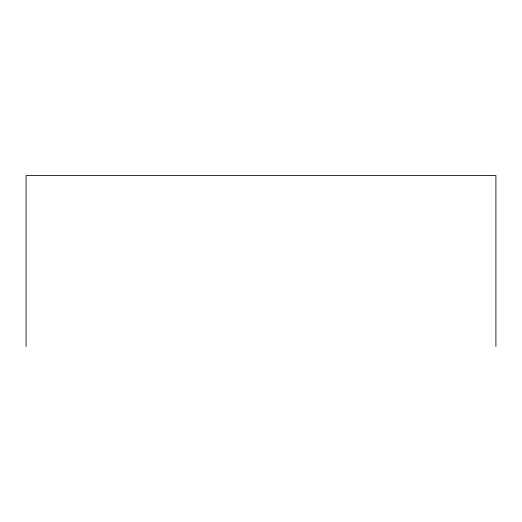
<?xml version="1.0" encoding="UTF-8"?>
<svg xmlns="http://www.w3.org/2000/svg" width="522" height="522" viewBox="0 0 522 522"><rect width="100%" height="100%" fill="white"/><g stroke="black" fill="none" stroke-linecap="round" stroke-linejoin="round"><path stroke-width="0.78" d="M495.9 346.491L495.9 175.509L26.1 175.509L26.1 346.491"/></g></svg>
